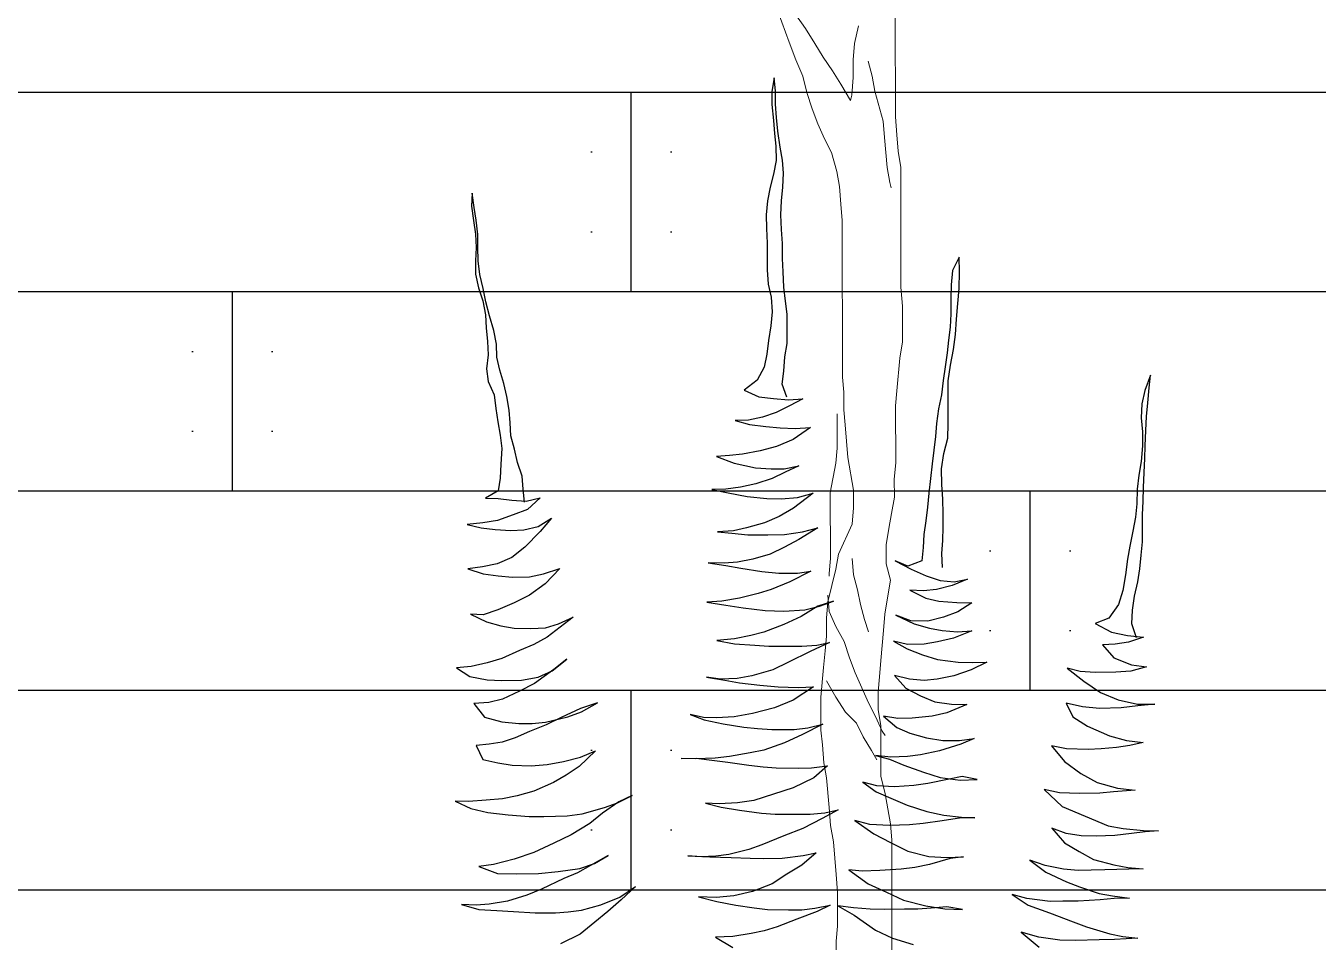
# Model space of a CAD drawing. Header units: metres. Extents: x -58 to 722, y -1100 to 345.
# Drawn here: x 32.846 to 33.494, y -19.937 to -19.477 of the extents above; entities that cross this region are included whole.
import ezdxf

# ---------------------------------------------------------------- set-up
doc = ezdxf.new("R2010")
doc.units = ezdxf.units.M
doc.header["$MEASUREMENT"] = 0
doc.layers.add('FSR_ARQ_005VEGETACION', color=64, linetype='Continuous')
doc.layers.add('FSR_ARQ_008MOBILIARIO', color=115, linetype='Continuous')
doc.layers.add('FSR_ARQ_006ARBOLES', color=74, linetype='Continuous', lineweight=0)

# ---------------------------------------------------------------- blocks, each defined once
blk = doc.blocks.new('arbustos 01')
at = {"layer": 'FSR_ARQ_005VEGETACION', "color": 103}
for p, q in [((189.08583, -31.15973), (189.08644, -31.15255)), ((189.08644, -31.15255), (189.08787, -31.1601)), ((189.08572, -31.16725), (189.08583, -31.15973)), ((189.08787, -31.1601), (189.08777, -31.16745)), ((189.08528, -31.17459), (189.08572, -31.16725)), ((189.08777, -31.16745), (189.08697, -31.17633)), ((189.08449, -31.18228), (189.08528, -31.17459)), ((189.08697, -31.17633), (189.08636, -31.1835)), ((189.08318, -31.19115), (189.08449, -31.18228)), ((189.08636, -31.1835), (189.08558, -31.19067)), ((189.08188, -31.19848), (189.08318, -31.19115)), ((189.08558, -31.19067), (189.0853, -31.19853)), ((189.08127, -31.20566), (189.08188, -31.19848)), ((189.0853, -31.19853), (189.0869, -31.20625)), ((189.08168, -31.21353), (189.08127, -31.20566)), ((189.0869, -31.20625), (189.08869, -31.21345)), ((189.08243, -31.22106), (189.08168, -31.21353)), ((189.08869, -31.21345), (189.0903, -31.221)), ((189.2537, -31.22476), (189.25484, -31.21673)), ((189.25484, -31.21673), (189.25508, -31.22409)), ((189.08284, -31.22893), (189.08243, -31.22106)), ((189.0903, -31.221), (189.09104, -31.22887)), ((189.25508, -31.22409), (189.25395, -31.23194)), ((189.08238, -31.23696), (189.08284, -31.22893)), ((189.09104, -31.22887), (189.09077, -31.23639)), ((189.25162, -31.23977), (189.25258, -31.23192)), ((189.25258, -31.23192), (189.2537, -31.22476)), ((189.25395, -31.23194), (189.25282, -31.23962)), ((189.08194, -31.24482), (189.08238, -31.23696)), ((189.09077, -31.23639), (189.09049, -31.2446)), ((189.08182, -31.2532), (189.08194, -31.24482)), ((189.09049, -31.2446), (189.09039, -31.25212)), ((189.25152, -31.24695), (189.25162, -31.23977)), ((189.25282, -31.23962), (189.25254, -31.24714)), ((188.98324, -31.26058), (188.98335, -31.25254)), ((188.98335, -31.25254), (188.98718, -31.25995)), ((189.08155, -31.26072), (189.08182, -31.2532)), ((189.09039, -31.25212), (189.09046, -31.25947)), ((189.25142, -31.25448), (189.25152, -31.24695)), ((189.25254, -31.24714), (189.25296, -31.2545)), ((188.98345, -31.26999), (188.98324, -31.26058)), ((188.98718, -31.25995), (188.98793, -31.26782)), ((189.08109, -31.26909), (189.08155, -31.26072)), ((189.09046, -31.25947), (189.08983, -31.2675)), ((189.25046, -31.26216), (189.25142, -31.25448)), ((189.25296, -31.2545), (189.25285, -31.26202)), ((188.98793, -31.26782), (188.98799, -31.27552)), ((189.08983, -31.2675), (189.0882, -31.27483)), ((189.24864, -31.26983), (189.25046, -31.26216)), ((189.25285, -31.26202), (189.25121, -31.26952)), ((188.98419, -31.2782), (188.98345, -31.26999)), ((189.08013, -31.27694), (189.08109, -31.26909)), ((189.0882, -31.27483), (189.08757, -31.28286)), ((189.24718, -31.27733), (189.24864, -31.26983)), ((189.25121, -31.26952), (189.24889, -31.27684)), ((188.98493, -31.28693), (188.98419, -31.2782)), ((188.98799, -31.27552), (188.98805, -31.28407)), ((189.07935, -31.28428), (189.08013, -31.27694)), ((189.24502, -31.28516), (189.24718, -31.27733)), ((189.24889, -31.27684), (189.24725, -31.28451)), ((188.9855, -31.29549), (188.98493, -31.28693)), ((188.98805, -31.28407), (188.98846, -31.29143)), ((189.07923, -31.29266), (189.07935, -31.28428)), ((189.08757, -31.28286), (189.08832, -31.29073)), ((189.24268, -31.29334), (189.24502, -31.28516)), ((189.24725, -31.28451), (189.24698, -31.29186)), ((188.98658, -31.30388), (188.9855, -31.29549)), ((188.98846, -31.29143), (188.98939, -31.29862)), ((189.0793, -31.30053), (189.07923, -31.29266)), ((189.08832, -31.29073), (189.08958, -31.29896)), ((189.24121, -31.30084), (189.24268, -31.29334)), ((189.24698, -31.29186), (189.24619, -31.29937)), ((188.98834, -31.31263), (188.98658, -31.30388)), ((188.98939, -31.29862), (188.99015, -31.30581)), ((189.08056, -31.30807), (189.0793, -31.30053)), ((189.08958, -31.29896), (189.0905, -31.30649)), ((189.24094, -31.30819), (189.24121, -31.30084)), ((189.24619, -31.29937), (189.24575, -31.30689)), ((188.99015, -31.30581), (188.99124, -31.31352)), ((189.08114, -31.31594), (189.08056, -31.30807)), ((189.0905, -31.30649), (189.09211, -31.31369)), ((189.23931, -31.31535), (189.24094, -31.30819)), ((189.24575, -31.30689), (189.24684, -31.3146)), ((188.87755, -31.32531), (188.87679, -31.31812)), ((188.87679, -31.31812), (188.88009, -31.32672)), ((188.98959, -31.32136), (188.98834, -31.31263)), ((188.99124, -31.31352), (188.99233, -31.32123)), ((189.08207, -31.3233), (189.08114, -31.31594)), ((189.09211, -31.31369), (189.09595, -31.32093)), ((189.23715, -31.32284), (189.23931, -31.31535)), ((189.24684, -31.3146), (189.24589, -31.32177)), ((188.87829, -31.3337), (188.87755, -31.32531)), ((188.98965, -31.32991), (188.98959, -31.32136)), ((188.99233, -31.32123), (188.99325, -31.32911)), ((189.07938, -31.33043), (189.08207, -31.3233)), ((189.09595, -31.32093), (189.10323, -31.3265)), ((189.23551, -31.33017), (189.23715, -31.32284)), ((189.24589, -31.32177), (189.24254, -31.32924)), ((188.88009, -31.32672), (188.8817, -31.33409)), ((188.98954, -31.33744), (188.98965, -31.32991)), ((188.99325, -31.32911), (188.99502, -31.337)), ((189.07853, -31.33198), (189.0705, -31.33135)), ((189.0705, -31.33135), (189.07797, -31.33522)), ((189.08692, -31.33123), (189.07853, -31.33198)), ((189.09514, -31.33032), (189.08692, -31.33123)), ((189.10323, -31.3265), (189.09514, -31.33032)), ((189.23405, -31.33768), (189.23551, -31.33017)), ((189.24254, -31.32924), (189.24158, -31.33675)), ((188.87904, -31.34124), (188.87829, -31.3337)), ((188.8817, -31.33409), (188.88211, -31.34196)), ((188.98961, -31.3453), (188.98954, -31.33744)), ((188.99502, -31.337), (188.99611, -31.34522)), ((189.07797, -31.33522), (189.08544, -31.33908)), ((189.08544, -31.33908), (189.09293, -31.34158)), ((189.23361, -31.34485), (189.23405, -31.33768)), ((189.24158, -31.33675), (189.24045, -31.34426)), ((188.87945, -31.34911), (188.87904, -31.34124)), ((188.88211, -31.34196), (188.88132, -31.34982)), ((188.98984, -31.35334), (188.98961, -31.3453)), ((188.99611, -31.34522), (188.99669, -31.35241)), ((189.09115, -31.34685), (189.0831, -31.3476)), ((189.10023, -31.34578), (189.09115, -31.34685)), ((189.09293, -31.34158), (189.10078, -31.34322)), ((189.10829, -31.34349), (189.10023, -31.34578)), ((189.10078, -31.34322), (189.10829, -31.34349)), ((189.23317, -31.35203), (189.23361, -31.34485)), ((189.24045, -31.34426), (189.23916, -31.3516)), ((188.87984, -31.35749), (188.87945, -31.34911)), ((188.88132, -31.34982), (188.88121, -31.35751)), ((188.99195, -31.36192), (188.98984, -31.35334)), ((188.99669, -31.35241), (188.99762, -31.35994)), ((189.07472, -31.34783), (189.06618, -31.34737)), ((189.06618, -31.34737), (189.07584, -31.354)), ((189.0831, -31.3476), (189.07472, -31.34783)), ((189.07584, -31.354), (189.08519, -31.35788)), ((189.23118, -31.35952), (189.23317, -31.35203)), ((189.23916, -31.3516), (189.2382, -31.35911)), ((188.87992, -31.36467), (188.87984, -31.35749)), ((188.88121, -31.35751), (188.88212, -31.36624)), ((188.99762, -31.35994), (188.99854, -31.36765)), ((189.08519, -31.35788), (189.09439, -31.3604)), ((189.09439, -31.3604), (189.10411, -31.36224)), ((189.22955, -31.36685), (189.23118, -31.35952)), ((189.2382, -31.35911), (189.23877, -31.36783)), ((188.88033, -31.37237), (188.87992, -31.36467)), ((188.88212, -31.36624), (188.88338, -31.37395)), ((188.9932, -31.37031), (188.99195, -31.36192)), ((188.99854, -31.36765), (188.99946, -31.3757)), ((189.08092, -31.37031), (189.07273, -31.36866)), ((189.07273, -31.36866), (189.08038, -31.37218)), ((189.10883, -31.36727), (189.09699, -31.36984)), ((189.10411, -31.36224), (189.11145, -31.36303)), ((189.11862, -31.36347), (189.10883, -31.36727)), ((189.11145, -31.36303), (189.11862, -31.36347)), ((189.22688, -31.37451), (189.22955, -31.36685)), ((189.23877, -31.36783), (189.23917, -31.37553)), ((188.88073, -31.38076), (188.88033, -31.37237)), ((188.88338, -31.37395), (188.8843, -31.38166)), ((188.99308, -31.3792), (188.9932, -31.37031)), ((188.99946, -31.3757), (189.00037, -31.38392)), ((189.08038, -31.37218), (189.08768, -31.37587)), ((189.0881, -31.37041), (189.08092, -31.37031)), ((189.08768, -31.37587), (189.0967, -31.37873)), ((189.09699, -31.36984), (189.0881, -31.37041)), ((189.22627, -31.38169), (189.22688, -31.37451)), ((189.23917, -31.37553), (189.24027, -31.38273)), ((188.88096, -31.38845), (188.88073, -31.38076)), ((188.8843, -31.38166), (188.88453, -31.38987)), ((188.99263, -31.38723), (188.99308, -31.3792)), ((189.0967, -31.37873), (189.10523, -31.38056)), ((189.10523, -31.38056), (189.11342, -31.38169)), ((189.12128, -31.38197), (189.11219, -31.38373)), ((189.11342, -31.38169), (189.12128, -31.38197)), ((189.22565, -31.38903), (189.22627, -31.38169)), ((189.24027, -31.38273), (189.2474, -31.38676)), ((188.88137, -31.39598), (188.88096, -31.38845)), ((188.88453, -31.38987), (188.88529, -31.3974)), ((188.99235, -31.39544), (188.99263, -31.38723)), ((189.00037, -31.38392), (189.00112, -31.39179)), ((189.07352, -31.38628), (189.06483, -31.38394)), ((189.06483, -31.38394), (189.07566, -31.39229)), ((189.08257, -31.38709), (189.07352, -31.38628)), ((189.09061, -31.38685), (189.08257, -31.38709)), ((189.10156, -31.38581), (189.09061, -31.38685)), ((189.11219, -31.38373), (189.10156, -31.38581)), ((189.22464, -31.38833), (189.2168, -31.38652)), ((189.2168, -31.38652), (189.22389, -31.39311)), ((189.23268, -31.38793), (189.22464, -31.38833)), ((189.24021, -31.387), (189.23268, -31.38793)), ((189.2474, -31.38676), (189.24021, -31.387)), ((188.88127, -31.40367), (188.88137, -31.39598)), ((188.88529, -31.3974), (188.88672, -31.40512)), ((188.99242, -31.40296), (188.99235, -31.39544)), ((189.00112, -31.39179), (189.00204, -31.39933)), ((189.07566, -31.39229), (189.08363, -31.39702)), ((189.08363, -31.39702), (189.09196, -31.40055)), ((189.22389, -31.39311), (189.23188, -31.39612)), ((189.23188, -31.39612), (189.24073, -31.39915)), ((188.88134, -31.41103), (188.88127, -31.40367)), ((188.99249, -31.41031), (188.99242, -31.40296)), ((189.00204, -31.39933), (189.00313, -31.40704)), ((189.07069, -31.40556), (189.06217, -31.40322)), ((189.06217, -31.40322), (189.07269, -31.40969)), ((189.09196, -31.40055), (189.10184, -31.40325)), ((189.10184, -31.40325), (189.10917, -31.40489)), ((189.21795, -31.4026), (189.21049, -31.39789)), ((189.21049, -31.39789), (189.21688, -31.40532)), ((189.22596, -31.40442), (189.21795, -31.4026)), ((189.23314, -31.40469), (189.22596, -31.40442)), ((189.24186, -31.40413), (189.23314, -31.40469)), ((189.24073, -31.39915), (189.24875, -31.40046)), ((189.24974, -31.40321), (189.24186, -31.40413)), ((189.24875, -31.40046), (189.25763, -31.40143)), ((189.25763, -31.40143), (189.24974, -31.40321)), ((188.88209, -31.41856), (188.88134, -31.41103)), ((188.88672, -31.40512), (188.88832, -31.41352)), ((188.99307, -31.4175), (188.99249, -31.41031)), ((189.00313, -31.40704), (189.00355, -31.41423)), ((189.08076, -31.40707), (189.07069, -31.40556)), ((189.07269, -31.40969), (189.08066, -31.41408)), ((189.08999, -31.40719), (189.08076, -31.40707)), ((189.1011, -31.40717), (189.08999, -31.40719)), ((189.11018, -31.40627), (189.1011, -31.40717)), ((189.10917, -31.40489), (189.11805, -31.40552)), ((189.11805, -31.40552), (189.11018, -31.40627)), ((189.21688, -31.40532), (189.22549, -31.41399)), ((188.88285, -31.42609), (188.88209, -31.41856)), ((188.88832, -31.41352), (188.88959, -31.42071)), ((188.9928, -31.42536), (188.99307, -31.4175)), ((189.00355, -31.41423), (189.0043, -31.42159)), ((189.08066, -31.41408), (189.08882, -31.41795)), ((189.08882, -31.41795), (189.09835, -31.42081)), ((189.22549, -31.41399), (189.23259, -31.41973)), ((188.88394, -31.43329), (188.88285, -31.42609)), ((188.88959, -31.42071), (188.89084, -31.42945)), ((189.01022, -31.42628), (189.0018, -31.42993)), ((189.0043, -31.42159), (189.01196, -31.4246)), ((189.01918, -31.42162), (189.01022, -31.42628)), ((189.01196, -31.4246), (189.01918, -31.42162)), ((189.10513, -31.42569), (189.0933, -31.42758)), ((189.09835, -31.42081), (189.10688, -31.42247)), ((189.11352, -31.42427), (189.10513, -31.42569)), ((189.10688, -31.42247), (189.1144, -31.42291)), ((189.12329, -31.42286), (189.11352, -31.42427)), ((189.1144, -31.42291), (189.12329, -31.42286)), ((189.21502, -31.42889), (189.206, -31.42587)), ((189.206, -31.42587), (189.21409, -31.43452)), ((189.23259, -31.41973), (189.24075, -31.42326)), ((189.24075, -31.42326), (189.24893, -31.42491)), ((189.25712, -31.42605), (189.24854, -31.42884)), ((189.24893, -31.42491), (189.25712, -31.42605)), ((188.88572, -31.44135), (188.88394, -31.43329)), ((188.89084, -31.42945), (188.89226, -31.43819)), ((188.98619, -31.43331), (188.97886, -31.43184)), ((188.97886, -31.43184), (188.98736, -31.43538)), ((188.99407, -31.43256), (188.98619, -31.43331)), ((189.0018, -31.42993), (188.99407, -31.43256)), ((189.07346, -31.42851), (189.06612, -31.42739)), ((189.06612, -31.42739), (189.07784, -31.43336)), ((189.08389, -31.42848), (189.07346, -31.42851)), ((189.07784, -31.43336), (189.08821, -31.4376)), ((189.0933, -31.42758), (189.08389, -31.42848)), ((189.22287, -31.43054), (189.21502, -31.42889)), ((189.23227, -31.43084), (189.22287, -31.43054)), ((189.24031, -31.43009), (189.23227, -31.43084)), ((189.24854, -31.42884), (189.24031, -31.43009)), ((188.89226, -31.43819), (188.89472, -31.44592)), ((188.98736, -31.43538), (188.99605, -31.43755)), ((188.99605, -31.43755), (189.00322, -31.43833)), ((189.01092, -31.43809), (189.00197, -31.44242)), ((189.00322, -31.43833), (189.01092, -31.43809)), ((189.08821, -31.4376), (189.09536, -31.43992)), ((189.09536, -31.43992), (189.10575, -31.44246)), ((189.21409, -31.43452), (189.22273, -31.4408)), ((188.88681, -31.44906), (188.88572, -31.44135)), ((188.89472, -31.44592), (188.90008, -31.45369)), ((188.98467, -31.44492), (188.97646, -31.44498)), ((188.97646, -31.44498), (188.98425, -31.45004)), ((188.99476, -31.4442), (188.98467, -31.44492)), ((189.00197, -31.44242), (188.99476, -31.4442)), ((189.06124, -31.44698), (189.05341, -31.44414)), ((189.05341, -31.44414), (189.06209, -31.44699)), ((189.06942, -31.44897), (189.06124, -31.44698)), ((189.06209, -31.44699), (189.07142, -31.45276)), ((189.1038, -31.4479), (189.09147, -31.44927)), ((189.1134, -31.44632), (189.1038, -31.4479)), ((189.10575, -31.44246), (189.11565, -31.44413)), ((189.12402, -31.44476), (189.1134, -31.44632)), ((189.11565, -31.44413), (189.12402, -31.44476)), ((189.22273, -31.4408), (189.23139, -31.44502)), ((189.23139, -31.44502), (189.2404, -31.4489)), ((188.88722, -31.45676), (188.88681, -31.44906)), ((188.90008, -31.45369), (188.90774, -31.45652)), ((188.98425, -31.45004), (188.99225, -31.45306)), ((188.99225, -31.45306), (189.00094, -31.45523)), ((189.01877, -31.45188), (189.00844, -31.4567)), ((189.01034, -31.45518), (189.01877, -31.45188)), ((189.08121, -31.44965), (189.06942, -31.44897)), ((189.07142, -31.45276), (189.0811, -31.45717)), ((189.09147, -31.44927), (189.08121, -31.44965)), ((189.20661, -31.45682), (189.19845, -31.45312)), ((189.19845, -31.45312), (189.20573, -31.45869)), ((189.2404, -31.4489), (189.24857, -31.45175)), ((189.25576, -31.45133), (189.24681, -31.45566)), ((189.24857, -31.45175), (189.25576, -31.45133)), ((188.88462, -31.46454), (188.88722, -31.45676)), ((188.89861, -31.46136), (188.88969, -31.46329)), ((188.90774, -31.45652), (188.89861, -31.46136)), ((188.98445, -31.46116), (188.97642, -31.46071)), ((188.97642, -31.46071), (188.98662, -31.46478)), ((188.99283, -31.46042), (188.98445, -31.46116)), ((189.00003, -31.45915), (188.99283, -31.46042)), ((189.00844, -31.4567), (189.00003, -31.45915)), ((189.00094, -31.45523), (189.01034, -31.45518)), ((189.0811, -31.45717), (189.09233, -31.46143)), ((189.09233, -31.46143), (189.09949, -31.46323)), ((189.20573, -31.45869), (189.21301, -31.46426)), ((189.21393, -31.45897), (189.20661, -31.45682)), ((189.22213, -31.45943), (189.21393, -31.45897)), ((189.23137, -31.45921), (189.22213, -31.45943)), ((189.23874, -31.45794), (189.23137, -31.45921)), ((189.24681, -31.45566), (189.23874, -31.45794)), ((188.88969, -31.46329), (188.88079, -31.4642)), ((188.88079, -31.4642), (188.88913, -31.46704)), ((188.88913, -31.46704), (188.89647, -31.46817)), ((188.89647, -31.46817), (188.90364, -31.46844)), ((188.90364, -31.46844), (188.89722, -31.4757)), ((188.98662, -31.46478), (188.99548, -31.46678)), ((188.99548, -31.46678), (189.00299, -31.46808)), ((189.00299, -31.46808), (189.01222, -31.46837)), ((189.01222, -31.46837), (189.02011, -31.46643)), ((189.02011, -31.46643), (189.01236, -31.47077)), ((189.06282, -31.46872), (189.05566, -31.46725)), ((189.05566, -31.46725), (189.06654, -31.47219)), ((189.07102, -31.46917), (189.06282, -31.46872)), ((189.0782, -31.46927), (189.07102, -31.46917)), ((189.08949, -31.46925), (189.0782, -31.46927)), ((189.09719, -31.46867), (189.08949, -31.46925)), ((189.10866, -31.46797), (189.09719, -31.46867)), ((189.09949, -31.46323), (189.10852, -31.46506)), ((189.10852, -31.46506), (189.11843, -31.46605)), ((189.11843, -31.46605), (189.10866, -31.46797)), ((189.21301, -31.46426), (189.22047, -31.46829)), ((189.22047, -31.46829), (189.22846, -31.47165)), ((188.89722, -31.4757), (188.88742, -31.47967)), ((188.99552, -31.4767), (188.98404, -31.47808)), ((189.00393, -31.47407), (188.99552, -31.4767)), ((189.01236, -31.47077), (189.00393, -31.47407)), ((189.06654, -31.47219), (189.0786, -31.47817)), ((189.21019, -31.48303), (189.20207, -31.47642)), ((189.20207, -31.47642), (189.20934, -31.48216)), ((189.22846, -31.47165), (189.23815, -31.47606)), ((189.23815, -31.47606), (189.24632, -31.47856)), ((188.88742, -31.47967), (188.87903, -31.48076)), ((188.87903, -31.48076), (188.88771, -31.4831)), ((188.88771, -31.4831), (188.89608, -31.48372)), ((188.89608, -31.48372), (188.90771, -31.48388)), ((188.90771, -31.48388), (188.91609, -31.48331)), ((188.9233, -31.48153), (188.91397, -31.48875)), ((188.91609, -31.48331), (188.9233, -31.48153)), ((188.97583, -31.47831), (188.96797, -31.47803)), ((188.96797, -31.47803), (188.9768, -31.48243)), ((188.98404, -31.47808), (188.97583, -31.47831)), ((188.9768, -31.48243), (188.9865, -31.48581)), ((189.0786, -31.47817), (189.08726, -31.48239)), ((189.08726, -31.48239), (189.09901, -31.4858)), ((189.20934, -31.48216), (189.22001, -31.49)), ((189.218, -31.48656), (189.21019, -31.48303)), ((189.24632, -31.47856), (189.25536, -31.48057)), ((189.25536, -31.48057), (189.26355, -31.48136)), ((189.26355, -31.48136), (189.25597, -31.48605)), ((188.91397, -31.48875), (188.90465, -31.49495)), ((188.9865, -31.48581), (188.99571, -31.48764)), ((188.99571, -31.48764), (189.00289, -31.48825)), ((189.00289, -31.48825), (189.0111, -31.48751)), ((189.0111, -31.48751), (189.01951, -31.48557)), ((189.01951, -31.48557), (189.01308, -31.49266)), ((189.09449, -31.49103), (189.08422, -31.49192)), ((189.1058, -31.48965), (189.09449, -31.49103)), ((189.09901, -31.4858), (189.10703, -31.48727)), ((189.11402, -31.48822), (189.1058, -31.48965)), ((189.10703, -31.48727), (189.11643, -31.48757)), ((189.12414, -31.48648), (189.11402, -31.48822)), ((189.11643, -31.48757), (189.12414, -31.48648)), ((189.22721, -31.48822), (189.218, -31.48656)), ((189.22001, -31.49), (189.22833, -31.49422)), ((189.23815, -31.48837), (189.22721, -31.48822)), ((189.24637, -31.48797), (189.23815, -31.48837)), ((189.25597, -31.48605), (189.24637, -31.48797)), ((188.90465, -31.49495), (188.89485, -31.4991)), ((189.00499, -31.49683), (188.99691, -31.50014)), ((189.01308, -31.49266), (189.00499, -31.49683)), ((189.0731, -31.49228), (189.06456, -31.49182)), ((189.06456, -31.49182), (189.07592, -31.49933)), ((189.08422, -31.49192), (189.0731, -31.49228)), ((189.22833, -31.49422), (189.23784, -31.49879)), ((188.88404, -31.50151), (188.87447, -31.50155)), ((188.87447, -31.50155), (188.88386, -31.50254)), ((188.88386, -31.50254), (188.89325, -31.50352)), ((188.89485, -31.4991), (188.88404, -31.50151)), ((188.89325, -31.50352), (188.90521, -31.50385)), ((188.90521, -31.50385), (188.9148, -31.50296)), ((188.9148, -31.50296), (188.92389, -31.50103)), ((188.92389, -31.50103), (188.9202, -31.5085)), ((188.98766, -31.50155), (188.97911, -31.50178)), ((188.97911, -31.50178), (188.99033, -31.50638)), ((188.99691, -31.50014), (188.98766, -31.50155)), ((189.07592, -31.49933), (189.08629, -31.50358)), ((189.08629, -31.50358), (189.09856, -31.50665)), ((189.1938, -31.50589), (189.18498, -31.50081)), ((189.18498, -31.50081), (189.19434, -31.50385)), ((189.19434, -31.50385), (189.20522, -31.50895)), ((189.23784, -31.49879), (189.24551, -31.50061)), ((189.24551, -31.50061), (189.25388, -31.50123)), ((189.25388, -31.50123), (189.2478, -31.50868)), ((188.9202, -31.5085), (188.91192, -31.51386)), ((188.99033, -31.50638), (188.99851, -31.5082)), ((188.99851, -31.5082), (189.00961, -31.50937)), ((189.00961, -31.50937), (189.01764, -31.50948)), ((189.01764, -31.50948), (189.02553, -31.50822)), ((189.02553, -31.50822), (189.01809, -31.51445)), ((189.06767, -31.51478), (189.05932, -31.51261)), ((189.05932, -31.51261), (189.0707, -31.51841)), ((189.09856, -31.50665), (189.10879, -31.5085)), ((189.11489, -31.51251), (189.10341, -31.51441)), ((189.10879, -31.5085), (189.1187, -31.50915)), ((189.12552, -31.51026), (189.11489, -31.51251)), ((189.1187, -31.50915), (189.12588, -31.5089)), ((189.13326, -31.50729), (189.12552, -31.51026)), ((189.12588, -31.5089), (189.13326, -31.50729)), ((189.20146, -31.50856), (189.1938, -31.50589)), ((189.2139, -31.51163), (189.20146, -31.50856)), ((189.20522, -31.50895), (189.21354, -31.513)), ((189.22124, -31.51225), (189.2139, -31.51163)), ((189.22877, -31.51235), (189.22124, -31.51225)), ((189.23819, -31.51128), (189.22877, -31.51235)), ((189.2478, -31.50868), (189.23819, -31.51128)), ((188.89971, -31.51917), (188.89027, -31.52177)), ((188.91192, -31.51386), (188.89971, -31.51917)), ((189.01086, -31.51777), (189.0016, -31.52021)), ((189.01809, -31.51445), (189.01086, -31.51777)), ((189.07535, -31.51557), (189.06767, -31.51478)), ((189.0707, -31.51841), (189.08072, -31.52299)), ((189.08783, -31.51557), (189.07535, -31.51557)), ((189.09588, -31.51516), (189.08783, -31.51557)), ((189.10341, -31.51441), (189.09588, -31.51516)), ((189.21354, -31.513), (189.22272, -31.51671)), ((189.22272, -31.51671), (189.23088, -31.52024)), ((188.89027, -31.52177), (188.88085, -31.52284)), ((188.88085, -31.52284), (188.88835, -31.52448)), ((188.88835, -31.52448), (188.89586, -31.52561)), ((188.89586, -31.52561), (188.90439, -31.52641)), ((188.90439, -31.52641), (188.91157, -31.52685)), ((188.91157, -31.52685), (188.92371, -31.5265)), ((188.92371, -31.5265), (188.93195, -31.52473)), ((188.93195, -31.52473), (188.92482, -31.53353)), ((188.98328, -31.52184), (188.97509, -31.5207)), ((188.97509, -31.5207), (188.98257, -31.52388)), ((188.98257, -31.52388), (188.99432, -31.52746)), ((188.99251, -31.52179), (188.98328, -31.52184)), ((189.0016, -31.52021), (188.99251, -31.52179)), ((189.08072, -31.52299), (189.09229, -31.52708)), ((189.09229, -31.52708), (189.0998, -31.52872)), ((189.23088, -31.52024), (189.23803, -31.52273)), ((189.23803, -31.52273), (189.2452, -31.52386)), ((189.2452, -31.52386), (189.25254, -31.52447)), ((189.25254, -31.52447), (189.24884, -31.53228)), ((188.92482, -31.53353), (188.91567, -31.54007)), ((188.99432, -31.52746), (189.00489, -31.52983)), ((189.00489, -31.52983), (189.01223, -31.53061)), ((189.01223, -31.53061), (189.02145, -31.53108)), ((189.02229, -31.53212), (189.01421, -31.5356)), ((189.02145, -31.53108), (189.03002, -31.53017)), ((189.03002, -31.53017), (189.02229, -31.53212)), ((189.0998, -31.52872), (189.11139, -31.53076)), ((189.11238, -31.53385), (189.10056, -31.53557)), ((189.11139, -31.53076), (189.11942, -31.53155)), ((189.11974, -31.53293), (189.11238, -31.53385)), ((189.11942, -31.53155), (189.13036, -31.53204)), ((189.13002, -31.5317), (189.11974, -31.53293)), ((189.1384, -31.53181), (189.13002, -31.5317)), ((189.13036, -31.53204), (189.1384, -31.53181)), ((189.19432, -31.53103), (189.18599, -31.5275)), ((189.18599, -31.5275), (189.1951, -31.53617)), ((189.20386, -31.53338), (189.19432, -31.53103)), ((189.2129, -31.53522), (189.20386, -31.53338)), ((189.24044, -31.53422), (189.23239, -31.53548)), ((189.24884, -31.53228), (189.24044, -31.53422)), ((188.91567, -31.54007), (188.90653, -31.54525)), ((189.00339, -31.53938), (188.99411, -31.54233)), ((189.01421, -31.5356), (189.00339, -31.53938)), ((189.06566, -31.53698), (189.05678, -31.53583)), ((189.05678, -31.53583), (189.06438, -31.5426)), ((189.07301, -31.53725), (189.06566, -31.53698)), ((189.08532, -31.53707), (189.07301, -31.53725)), ((189.09268, -31.53649), (189.08532, -31.53707)), ((189.10056, -31.53557), (189.09268, -31.53649)), ((189.1951, -31.53617), (189.20239, -31.54106)), ((189.20239, -31.54106), (189.20951, -31.54526)), ((189.22195, -31.53585), (189.2129, -31.53522)), ((189.23239, -31.53548), (189.22195, -31.53585)), ((188.89521, -31.54834), (188.88545, -31.54941)), ((188.90653, -31.54525), (188.89521, -31.54834)), ((188.97341, -31.54359), (188.98181, -31.54182)), ((188.98281, -31.54389), (188.97341, -31.54359)), ((188.98181, -31.54182), (188.98897, -31.54329)), ((188.99411, -31.54233), (188.98281, -31.54389)), ((188.98897, -31.54329), (189.00091, -31.54567)), ((189.00091, -31.54567), (189.00876, -31.54681)), ((189.00876, -31.54681), (189.01952, -31.54764)), ((189.01952, -31.54764), (189.02927, -31.54709)), ((189.02927, -31.54709), (189.03717, -31.54497)), ((189.03717, -31.54497), (189.02974, -31.55034)), ((189.06438, -31.5426), (189.07594, -31.54806)), ((189.07594, -31.54806), (189.0979, -31.5552)), ((189.20951, -31.54526), (189.22039, -31.55002)), ((188.88545, -31.54941), (188.8974, -31.55042)), ((188.8974, -31.55042), (188.90509, -31.55104)), ((188.90509, -31.55104), (188.91637, -31.55137)), ((188.91637, -31.55137), (188.92749, -31.551)), ((188.93606, -31.54907), (188.92602, -31.55851)), ((188.92749, -31.551), (188.93606, -31.54907)), ((189.02149, -31.55382), (189.01237, -31.5578)), ((189.02974, -31.55034), (189.02149, -31.55382)), ((189.0979, -31.5552), (189.10694, -31.55652)), ((189.17379, -31.55657), (189.16564, -31.55236)), ((189.16564, -31.55236), (189.17312, -31.55588)), ((189.17312, -31.55588), (189.18209, -31.56233)), ((189.22039, -31.55002), (189.22976, -31.55254)), ((189.22976, -31.55254), (189.23794, -31.55419)), ((189.23794, -31.55419), (189.247, -31.555)), ((189.247, -31.555), (189.25673, -31.55582)), ((189.26426, -31.55558), (189.25548, -31.55973)), ((189.25673, -31.55582), (189.26426, -31.55558)), ((188.92602, -31.55851), (188.90039, -31.56927)), ((189.00138, -31.56124), (188.99195, -31.56333)), ((189.01237, -31.5578), (189.00138, -31.56124)), ((189.05831, -31.56201), (189.05081, -31.56037)), ((189.05081, -31.56037), (189.0598, -31.56528)), ((189.0665, -31.56281), (189.05831, -31.56201)), ((189.07385, -31.56291), (189.0665, -31.56281)), ((189.08599, -31.5629), (189.07385, -31.56291)), ((189.09353, -31.56232), (189.08599, -31.5629)), ((189.10586, -31.56061), (189.09353, -31.56232)), ((189.11597, -31.55886), (189.10586, -31.56061)), ((189.10694, -31.55652), (189.11719, -31.557)), ((189.12472, -31.55676), (189.11597, -31.55886)), ((189.11719, -31.557), (189.12472, -31.55676)), ((189.18094, -31.55906), (189.17379, -31.55657)), ((189.19355, -31.56265), (189.18094, -31.55906)), ((189.18209, -31.56233), (189.1892, -31.56807)), ((189.20191, -31.56379), (189.19355, -31.56265)), ((189.24605, -31.56183), (189.23474, -31.56321)), ((189.25548, -31.55973), (189.24605, -31.56183)), ((188.90039, -31.56927), (188.89216, -31.57087)), ((188.98219, -31.5644), (188.97466, -31.56481)), ((188.97466, -31.56481), (188.98218, -31.56491)), ((188.98218, -31.56491), (188.99293, -31.5666)), ((188.99195, -31.56333), (188.98219, -31.5644)), ((188.99293, -31.5666), (189.00351, -31.56794)), ((189.00351, -31.56794), (189.01103, -31.56872)), ((189.01103, -31.56872), (189.02231, -31.56905)), ((189.02231, -31.56905), (189.03326, -31.56851)), ((189.04149, -31.5664), (189.03096, -31.57378)), ((189.03326, -31.56851), (189.04149, -31.5664)), ((189.0598, -31.56528), (189.0705, -31.57073)), ((189.1892, -31.56807), (189.19954, -31.57436)), ((189.2149, -31.56414), (189.20191, -31.56379)), ((189.22293, -31.56408), (189.2149, -31.56414)), ((189.23474, -31.56321), (189.22293, -31.56408)), ((188.88069, -31.57191), (188.87231, -31.57214)), ((188.87231, -31.57214), (188.87983, -31.57258)), ((188.87983, -31.57258), (188.88734, -31.57354)), ((188.89216, -31.57087), (188.88069, -31.57191)), ((188.88734, -31.57354), (188.89673, -31.57469)), ((188.89673, -31.57469), (188.90715, -31.57501)), ((188.90715, -31.57501), (188.91553, -31.57495)), ((188.91553, -31.57495), (188.92376, -31.57352)), ((188.92376, -31.57352), (188.93184, -31.57055)), ((188.93184, -31.57055), (188.92471, -31.57884)), ((189.03096, -31.57378), (189.02166, -31.57861)), ((189.0705, -31.57073), (189.08104, -31.57497)), ((189.08104, -31.57497), (189.09346, -31.57993)), ((189.19954, -31.57436), (189.20923, -31.57894)), ((188.91661, -31.58368), (188.90852, -31.58802)), ((188.92471, -31.57884), (188.91661, -31.58368)), ((189.01202, -31.58344), (189.00036, -31.58636)), ((189.02166, -31.57861), (189.01202, -31.58344)), ((189.07029, -31.58594), (189.06313, -31.58431)), ((189.06313, -31.58431), (189.07108, -31.59125)), ((189.09346, -31.57993), (189.1006, -31.58242)), ((189.1006, -31.58242), (189.11185, -31.58531)), ((189.20923, -31.57894), (189.22044, -31.58422)), ((189.22044, -31.58422), (189.23133, -31.58796)), ((188.89736, -31.59112), (188.88948, -31.59255)), ((188.90852, -31.58802), (188.89736, -31.59112)), ((188.92537, -31.59338), (188.93549, -31.59146)), ((188.94407, -31.5885), (188.93509, -31.59522)), ((188.93549, -31.59146), (188.94407, -31.5885)), ((188.99026, -31.58691), (188.98103, -31.58661)), ((188.98103, -31.58661), (188.98854, -31.58757)), ((188.98854, -31.58757), (188.99995, -31.5908)), ((189.00036, -31.58636), (188.99026, -31.58691)), ((188.99995, -31.5908), (189.00814, -31.59245)), ((189.08207, -31.5873), (189.07029, -31.58594)), ((189.07108, -31.59125), (189.07939, -31.59632)), ((189.0925, -31.58744), (189.08207, -31.5873)), ((189.09985, -31.58737), (189.0925, -31.58744)), ((189.11046, -31.587), (189.09985, -31.58737)), ((189.12226, -31.58665), (189.11046, -31.587)), ((189.11185, -31.58531), (189.11902, -31.58626)), ((189.11902, -31.58626), (189.12722, -31.58654)), ((189.13458, -31.58596), (189.12226, -31.58665)), ((189.12722, -31.58654), (189.13458, -31.58596)), ((189.18667, -31.59026), (189.17904, -31.58588)), ((189.17904, -31.58588), (189.18888, -31.59149)), ((189.19484, -31.5931), (189.18667, -31.59026)), ((189.18888, -31.59149), (189.19601, -31.59551)), ((189.23133, -31.58796), (189.24292, -31.59085)), ((189.24292, -31.59085), (189.25111, -31.59199)), ((188.88948, -31.59255), (188.88092, -31.59329)), ((188.88092, -31.59329), (188.88895, -31.5934)), ((188.88895, -31.5934), (188.90228, -31.59392)), ((188.90228, -31.59392), (188.90997, -31.59402)), ((188.90997, -31.59402), (188.91715, -31.59412)), ((188.91715, -31.59412), (188.92537, -31.59338)), ((188.93509, -31.59522), (188.92356, -31.60054)), ((189.00814, -31.59245), (189.01582, -31.59341)), ((189.01582, -31.59341), (189.02761, -31.59425)), ((189.02761, -31.59425), (189.03752, -31.59456)), ((189.04488, -31.5938), (189.03417, -31.6017)), ((189.03752, -31.59456), (189.04488, -31.5938)), ((189.07939, -31.59632), (189.08769, -31.60157)), ((189.20679, -31.59481), (189.19484, -31.5931)), ((189.19601, -31.59551), (189.20366, -31.5987)), ((189.20366, -31.5987), (189.21606, -31.60468)), ((189.21772, -31.59581), (189.20679, -31.59481)), ((189.2302, -31.59598), (189.21772, -31.59581)), ((189.24063, -31.59595), (189.2302, -31.59598)), ((189.25111, -31.59199), (189.24063, -31.59595)), ((188.91634, -31.60334), (188.90552, -31.60696)), ((188.92356, -31.60054), (188.91634, -31.60334)), ((189.03417, -31.6017), (189.02385, -31.60634)), ((189.08769, -31.60157), (189.09858, -31.60582)), ((189.09858, -31.60582), (189.10897, -31.60835)), ((189.1724, -31.60904), (189.16376, -31.60311)), ((189.16376, -31.60311), (189.17169, -31.61057)), ((189.21606, -31.60468), (189.22422, -31.60787)), ((188.89798, -31.60839), (188.88856, -31.60963)), ((188.88856, -31.60963), (188.89711, -31.60975)), ((188.89711, -31.60975), (188.90496, -31.61054)), ((188.90552, -31.60696), (188.89798, -31.60839)), ((188.90496, -31.61054), (188.91709, -31.61122)), ((188.91709, -31.61122), (188.92564, -31.61134)), ((188.92564, -31.61134), (188.93282, -31.61143)), ((188.93282, -31.61143), (188.94566, -31.6099)), ((188.94493, -31.61348), (188.93308, -31.61776)), ((188.9539, -31.60762), (188.94493, -31.61348)), ((188.94566, -31.6099), (188.9539, -31.60762)), ((189.01439, -31.61066), (189.00203, -31.61391)), ((189.02385, -31.60634), (189.01439, -31.61066)), ((189.10788, -31.61347), (189.0976, -31.61504)), ((189.1185, -31.61156), (189.10788, -31.61347)), ((189.10897, -31.60835), (189.11888, -31.60917)), ((189.12863, -31.60879), (189.1185, -31.61156)), ((189.11888, -31.60917), (189.12863, -31.60879)), ((189.17169, -31.61057), (189.17913, -31.617)), ((189.18311, -31.61329), (189.1724, -31.60904)), ((189.19384, -31.61634), (189.18311, -31.61329)), ((189.22422, -31.60787), (189.23512, -31.61126)), ((189.23512, -31.61126), (189.24535, -31.61294)), ((189.24535, -31.61294), (189.25253, -31.61355)), ((189.26074, -31.61315), (189.25096, -31.61592)), ((189.25253, -31.61355), (189.26074, -31.61315)), ((188.93308, -31.61776), (188.91984, -31.62288)), ((188.98166, -31.61603), (188.99023, -31.61443)), ((188.99141, -31.61548), (188.98166, -31.61603)), ((188.99023, -31.61443), (188.99911, -31.61524)), ((189.00203, -31.61391), (188.99141, -31.61548)), ((188.99911, -31.61524), (189.00646, -31.61568)), ((189.00646, -31.61568), (189.01381, -31.61578)), ((189.01381, -31.61578), (189.02526, -31.61594)), ((189.02526, -31.61594), (189.03296, -31.6157)), ((189.04197, -31.61907), (189.03006, -31.62746)), ((189.03296, -31.6157), (189.04237, -31.61497)), ((189.05111, -31.61389), (189.04197, -31.61907)), ((189.04237, -31.61497), (189.05111, -31.61389)), ((189.06391, -31.61526), (189.05538, -31.61361)), ((189.05538, -31.61361), (189.06252, -31.61713)), ((189.06252, -31.61713), (189.07392, -31.62138)), ((189.07108, -31.61605), (189.06391, -31.61526)), ((189.0786, -31.61615), (189.07108, -31.61605)), ((189.09023, -31.61596), (189.0786, -31.61615)), ((189.0976, -31.61504), (189.09023, -31.61596)), ((189.17913, -31.617), (189.1864, -31.62308)), ((189.20118, -31.6173), (189.19384, -31.61634)), ((189.20836, -31.61774), (189.20118, -31.6173)), ((189.21964, -31.61772), (189.20836, -31.61774)), ((189.23179, -31.61703), (189.21964, -31.61772)), ((189.24103, -31.61647), (189.23179, -31.61703)), ((189.25096, -31.61592), (189.24103, -31.61647)), ((188.91245, -31.62552), (188.89941, -31.62944)), ((188.91984, -31.62288), (188.91245, -31.62552)), ((189.03006, -31.62746), (189.0206, -31.63195)), ((189.07392, -31.62138), (189.0848, -31.62564)), ((189.0848, -31.62564), (189.09212, -31.62779)), ((189.09212, -31.62779), (189.09929, -31.62925)), ((189.1864, -31.62308), (189.19452, -31.62969)), ((188.8922, -31.63089), (188.88398, -31.63197)), ((188.88398, -31.63197), (188.89697, -31.63266)), ((188.89941, -31.62944), (188.8922, -31.63089)), ((188.89697, -31.63266), (188.90552, -31.63278)), ((188.90552, -31.63278), (188.91868, -31.63313)), ((188.91868, -31.63313), (188.9274, -31.63307)), ((188.9274, -31.63307), (188.93905, -31.63135)), ((188.94883, -31.62858), (188.9388, -31.63699)), ((188.93905, -31.63135), (188.94883, -31.62858)), ((189.0206, -31.63195), (189.00909, -31.63538)), ((189.09929, -31.62925), (189.10952, -31.63093)), ((189.10952, -31.63093), (189.11926, -31.6314)), ((189.11926, -31.6314), (189.10961, -31.63709)), ((189.19452, -31.62969), (189.20556, -31.63514))]:
    blk.add_line(p, q, dxfattribs=at)
blk = doc.blocks.new('arboles fsr 01')
at = {"layer": 'FSR_ARQ_006ARBOLES', "color": 35}
for points in [[(186.4167, -36.52198), (186.41683, -36.27354), (186.41756, -36.26496), (186.42043, -36.24923), (186.42259, -36.23993), (186.42261, -36.21347), (186.42405, -36.20489), (186.42406, -36.19559), (186.42335, -36.18772), (186.42264, -36.17914), (186.42123, -36.16341), (186.42052, -36.15482), (186.4191, -36.14624), (186.41767, -36.13694), (186.41983, -36.12836), (186.41984, -36.11835), (186.41841, -36.10976), (186.41699, -36.1019), (186.41557, -36.09331), (186.41558, -36.08401), (186.41487, -36.07543), (186.4149, -36.04539), (186.41419, -36.03752), (186.41277, -36.02036), (186.41135, -36.01178), (186.41137, -35.99318), (186.41209, -35.98317), (186.41215, -35.92023), (186.41359, -35.91165), (186.41431, -35.90307), (186.41504, -35.89377), (186.41508, -35.84085)], [(186.43864, -35.88521), (186.44366, -35.87663), (186.44796, -35.86948), (186.45297, -35.86234), (186.45727, -35.85519), (186.46228, -35.84733), (186.46729, -35.84018)], [(186.43439, -35.84587), (186.43653, -35.85517), (186.43723, -35.86375), (186.43723, -35.87305), (186.43793, -35.88235), (186.43864, -35.88521)], [(186.47659, -35.83876), (186.47086, -35.85449), (186.46727, -35.86378), (186.46369, -35.87236), (186.46153, -35.88094), (186.45867, -35.88952), (186.4558, -35.89738), (186.45221, -35.90525), (186.44863, -35.9124), (186.44576, -35.92241), (186.44432, -35.93027), (186.4436, -35.93957), (186.44288, -35.94815), (186.4428, -36.0304), (186.44208, -36.03827), (186.44207, -36.04756), (186.44135, -36.05543), (186.4399, -36.07259), (186.43703, -36.08976), (186.43702, -36.09905), (186.43773, -36.10764), (186.44486, -36.12338), (186.44629, -36.13125), (186.45056, -36.14841), (186.45127, -36.157), (186.45126, -36.16629), (186.45197, -36.17416), (186.45268, -36.18275), (186.45409, -36.19848), (186.45408, -36.21565), (186.45335, -36.22351), (186.45263, -36.23281), (186.45119, -36.24067), (186.44975, -36.25641), (186.44902, -36.2657), (186.44759, -36.27429), (186.44614, -36.29145), (186.44542, -36.30075), (186.4454, -36.31863), (186.44611, -36.32649), (186.44609, -36.44977)], [(186.42937, -35.86446), (186.42721, -35.87233), (186.42578, -35.88019), (186.42147, -35.89592), (186.42075, -35.9045), (186.4193, -35.92024), (186.41786, -35.9281), (186.41715, -35.93096)], [(186.44565, -36.04971), (186.44563, -36.06759), (186.44634, -36.07546), (186.44918, -36.0912), (186.44915, -36.12553), (186.44986, -36.13339), (186.44986, -36.13482)], [(186.43771, -36.12552), (186.43699, -36.1341), (186.43483, -36.14196), (186.4334, -36.14983), (186.43124, -36.15769), (186.42909, -36.16413)], [(186.45057, -36.14484), (186.44984, -36.15342), (186.44626, -36.16128), (186.44196, -36.16915), (186.43909, -36.17773), (186.43622, -36.18559), (186.42906, -36.20132), (186.42548, -36.20847), (186.42189, -36.21633), (186.42046, -36.21848)], [(186.45124, -36.1899), (186.44622, -36.19847), (186.44121, -36.20634), (186.43548, -36.21205), (186.4319, -36.2192), (186.4276, -36.22635), (186.42474, -36.23135)]]:
    blk.add_lwpolyline(points, dxfattribs=at)

msp = doc.modelspace()

# ---------------------------------------------------------------- hatches: boundary and pattern name
at = {"layer": 'FSR_ARQ_008MOBILIARIO', "ltscale": 0.005}
h = msp.add_hatch(dxfattribs=at)
h.set_pattern_fill('BOARDWN', color=256, scale=0.05, pattern_type=2)
h.set_pattern_definition([(0, (32.14936, -14.61053), (0, 0.1), []), (90, (32.14936, -14.61053), (-0.2, 0.2), [0.1, -0.7]), (90, (32.16936, -14.58053), (-0.2, 0.2), [0, -0.04, 0, -0.76]), (90, (32.92936, -14.58053), (-0.2, 0.2), [0, -0.04, 0, -0.76]), (90, (32.54936, -14.51053), (-0.2, 0.2), [0.1, -0.7]), (90, (32.52936, -14.48053), (-0.2, 0.2), [0, -0.04, 0, -0.76]), (90, (32.56936, -14.48053), (-0.2, 0.2), [0, -0.04, 0, -0.76])])
h.paths.add_polyline_path([(34.54906, -18.30116), (32.04906, -18.31116), (32.04906, -20.94116), (34.54906, -20.94116)])

# ---------------------------------------------------------------- block references
at = {"layer": 'FSR_ARQ_005VEGETACION', "xscale": -0.9, "yscale": 0.9, "zscale": 0.9}
msp.add_blockref('arbustos 01', (203.39901, 8.53407), dxfattribs=at)
at = {"layer": 'FSR_ARQ_006ARBOLES', "xscale": -0.9551441900355857, "yscale": 0.9551441900355857, "zscale": 0.9551441900355857}
msp.add_blockref('arboles fsr 01', (211.33516, 14.7609), dxfattribs=at)

doc.saveas('drawing.dxf')
